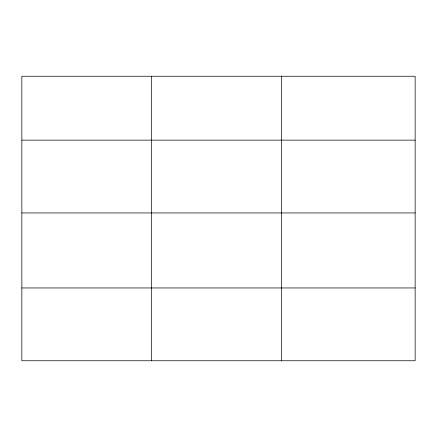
<?xml version="1.0" encoding="UTF-8"?>
<svg xmlns="http://www.w3.org/2000/svg" width="437" height="437" viewBox="0 0 437 437"><rect width="100%" height="100%" fill="white"/><g stroke="black" fill="none" stroke-linecap="round" stroke-linejoin="round"><path stroke-width="0.66" d="M415.15 212.939L415.15 76.246L21.85 76.246L21.85 360.754L415.15 360.754L415.15 212.939L21.85 212.939M21.85 140.135L415.15 140.135M21.85 287.95L415.15 287.95M281.428 76.246L281.428 360.754M151.639 76.246L151.639 360.754"/></g></svg>
